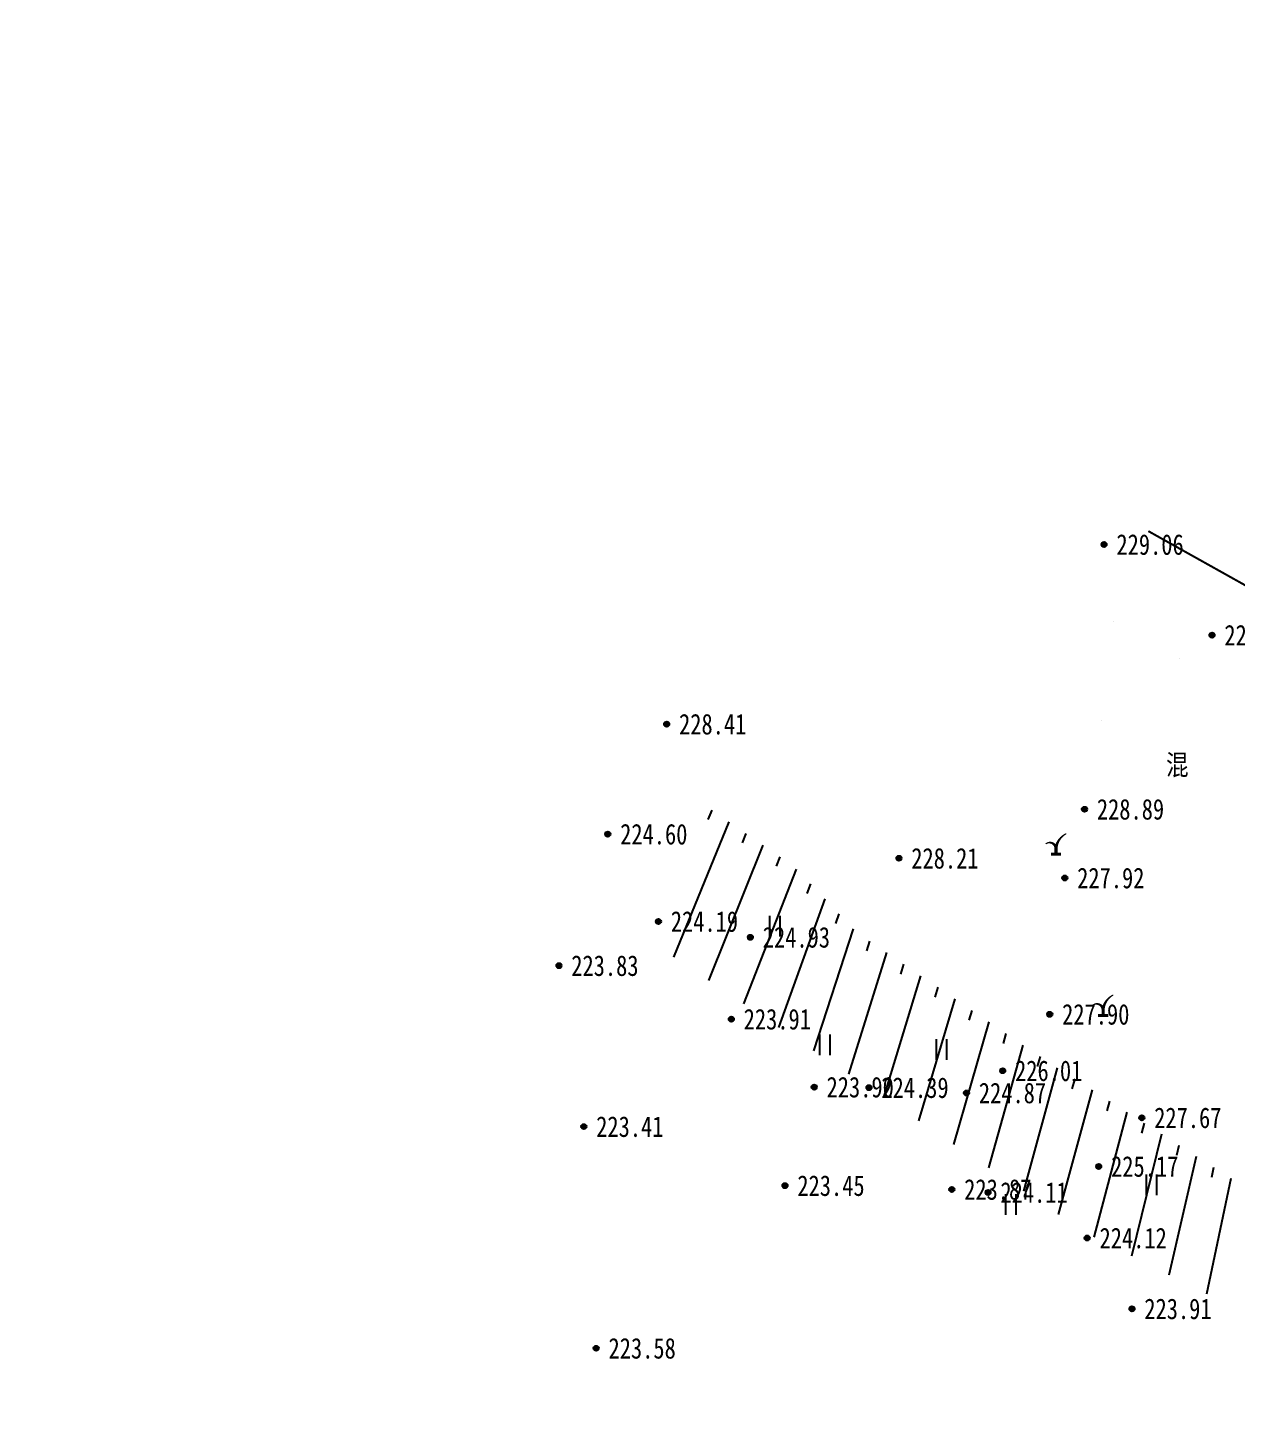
# Model space of a CAD drawing. Header units: millimetres. Extents: x -725 to 2274960, y -506 to 2980382.
# Drawn here: x 560339 to 560397.7, y 2885600.1 to 2885667.4 of the extents above; entities that cross this region are included whole.
import ezdxf
from ezdxf.enums import TextEntityAlignment as Align

# ---------------------------------------------------------------- set-up
doc = ezdxf.new("R2010")
doc.units = ezdxf.units.MM
doc.header["$LTSCALE"] = 1000
doc.linetypes.add('X3', pattern=[5, 4, -1])
doc.linetypes.add('X4', pattern=[1.6, 0, -1.6])
for name, color, linetype in [('assist', 8, 'Continuous'), ('DLSS', 8, 'Continuous'), ('DMTZ', 8, 'Continuous'), ('GCD', 8, 'Continuous'), ('JMD', 8, 'Continuous'), ('SXSS', 5, 'Continuous'), ('YHJ_剖面_梁板', 4, 'Continuous'), ('ZBTZ', 8, 'Continuous')]:
    doc.layers.add(name, color=color, linetype=linetype)
doc.styles.add('等线体', font='simhei.ttf')
doc.styles.add('细等线体', font='', dxfattribs={"width": 0.8})
doc.styles.get('细等线体').set_extended_font_data('FZXiDengXian-Z06S')
doc.linetypes.add('10421', pattern='A,2,[150,AAA.SHX,S=0.5,R=0,X=0,Y=0.5],1e-11', length=2)
doc.linetypes.add('1161', pattern='A,0,[149,AAA.SHX,S=0.15,R=0,X=0,Y=0],-1.6', length=1.6)

# ---------------------------------------------------------------- blocks, each defined once
blk = doc.blocks.new('gc123')
at = {"flags": 128}
for points in [[(1, 2, 0.1, 0.3, 0.253002), (0, 0.56, 0.15, 0.15, 0)], [(0, 0.56, 0.3, 0.1, 0.588194), (-1, 1, 0.05, 0.1, 0)]]:
    blk.add_lwpolyline(points, format="xyseb", dxfattribs=at)
at = {"linetype": 'Continuous', "const_width": 0.3}
blk.add_lwpolyline([(-0.5, 0), (0.5, 0)], dxfattribs=at)
at = {"linetype": 'Continuous', "const_width": 0.3, "flags": 128}
blk.add_lwpolyline([(0, 0.56), (0, 0)], dxfattribs=at)
blk = doc.blocks.new('gc121')
for p, q in [((-0.5, 0), (-0.5, 2)), ((0.5, 0), (0.5, 2))]:
    blk.add_line(p, q)
blk = doc.blocks.new('gc200')
h = blk.add_hatch(color=256)
edge = h.paths.add_edge_path()
edge.add_arc((0, 0), 0.25, 0, 360)
blk.add_circle((0, 0), 0.25)

msp = doc.modelspace()

# ---------------------------------------------------------------- linework, layer by layer
at = {"layer": 'assist', "linetype": 'Continuous', "const_width": 0.00000222, "flags": 128}
msp.add_lwpolyline([(560371.3757, 2885629.963), (560376.1613, 2885626.6797), (560379.2263, 2885623.4611), (560388.399, 2885617.2501), (560400.2141, 2885609.7102), (560407.8671, 2885604.4093), (560407.2737, 2885600.2982), (560390.3839, 2885608.8465), (560368.6341, 2885623.395)], close=True, dxfattribs=at)
msp.add_lwpolyline([(560371.3757, 2885629.963), (560376.1613, 2885626.6797), (560379.2263, 2885623.4611), (560388.399, 2885617.2501), (560400.2141, 2885609.7102), (560407.8671, 2885604.4093), (560407.2737, 2885600.2982), (560390.3839, 2885608.8465), (560368.6341, 2885623.395)], close=True, dxfattribs=at)
at = {"layer": 'DLSS', "linetype": 'X3', "flags": 128}
for points, const_width, elevation in [([(560393.3869, 2885642.9402), (560398.7433, 2885639.9456), (560403.9188, 2885637.3497), (560412.158, 2885633.289)], 0.1, 222.9198), ([(560393.3869, 2885642.9402), (560398.7433, 2885639.9456), (560403.9188, 2885637.3497), (560412.158, 2885633.289)], 0.1, 222.9198), ([(560602.7051, 2885498.5574), (560587.9401, 2885503.5184), (560577.2169, 2885507.2568), (560567.1558, 2885512.0239), (560553.8781, 2885519.2211), (560538.0305, 2885531.2246), (560524.6792, 2885542.6793), (560513.0957, 2885552.6893), (560495.4796, 2885568.2188), (560484.0251, 2885577.9468), (560458.6705, 2885596.5553), (560431.8988, 2885614.212), (560412.7416, 2885627.4434), (560396.9685, 2885635.5986), (560390.6671, 2885639.1491)], 0.0001, 222.1495)]:
    msp.add_lwpolyline(points, dxfattribs=dict(at, const_width=const_width, elevation=elevation))
at = {"layer": 'DLSS', "color": 4, "const_width": 0.0001, "elevation": 222.1495, "flags": 128}
msp.add_lwpolyline([(560602.7051, 2885498.5574), (560587.9401, 2885503.5184), (560577.2169, 2885507.2568), (560567.1558, 2885512.0239), (560553.8781, 2885519.2211), (560538.0305, 2885531.2246), (560524.6792, 2885542.6793), (560513.0957, 2885552.6893), (560495.4796, 2885568.2188), (560484.0251, 2885577.9468), (560458.6705, 2885596.5553), (560431.8988, 2885614.212), (560412.7416, 2885627.4434), (560396.9685, 2885635.5986), (560390.6671, 2885639.1491)], dxfattribs=at)
at = {"layer": 'DMTZ', "linetype": 'Continuous'}
for p, q in [((560372.2002, 2885629.3973, 221.3898), (560372.0092, 2885628.9352, 221.3898)), ((560372.2002, 2885629.3973, 221.3898), (560372.0092, 2885628.9352, 221.3898)), ((560373.0248, 2885628.8315, 221.3898), (560370.3326, 2885622.2589, 221.3898)), ((560373.0248, 2885628.8315, 221.3898), (560370.3326, 2885622.2589, 221.3898)), ((560374.674, 2885627.7001, 221.3898), (560372.0311, 2885621.1227, 221.3898)), ((560374.674, 2885627.7001, 221.3898), (560372.0311, 2885621.1227, 221.3898)), ((560373.8494, 2885628.2658, 221.3898), (560373.6615, 2885627.8025, 221.3898)), ((560373.8494, 2885628.2658, 221.3898), (560373.6615, 2885627.8025, 221.3898)), ((560375.4986, 2885627.1343, 221.3898), (560375.3137, 2885626.6698, 221.3898)), ((560375.4986, 2885627.1343, 221.3898), (560375.3137, 2885626.6698, 221.3898)), ((560376.2967, 2885626.5375, 221.3898), (560373.7296, 2885619.9866, 221.3898)), ((560376.2967, 2885626.5375, 221.3898), (560373.7296, 2885619.9866, 221.3898)), ((560376.9863, 2885625.8133, 221.3898), (560376.8102, 2885625.3454, 221.3898)), ((560376.9863, 2885625.8133, 221.3898), (560376.8102, 2885625.3454, 221.3898)), ((560377.6759, 2885625.0892, 221.3898), (560375.4282, 2885618.8504, 221.3898)), ((560377.6759, 2885625.0892, 221.3898), (560375.4282, 2885618.8504, 221.3898)), ((560378.3655, 2885624.365, 221.3898), (560378.2032, 2885623.8921, 221.3898)), ((560378.3655, 2885624.365, 221.3898), (560378.2032, 2885623.8921, 221.3898)), ((560379.0551, 2885623.6408, 221.3898), (560377.1267, 2885617.7143, 221.3898)), ((560379.0551, 2885623.6408, 221.3898), (560377.1267, 2885617.7143, 221.3898)), ((560379.8488, 2885623.0395, 221.3898), (560379.6974, 2885622.563, 221.3898)), ((560379.8488, 2885623.0395, 221.3898), (560379.6974, 2885622.563, 221.3898)), ((560380.6769, 2885622.4789, 221.3898), (560378.8252, 2885616.5781, 221.3898)), ((560380.6769, 2885622.4789, 221.3898), (560378.8252, 2885616.5781, 221.3898)), ((560381.5049, 2885621.9182, 221.3898), (560381.3569, 2885621.4406, 221.3898)), ((560381.5049, 2885621.9182, 221.3898), (560381.3569, 2885621.4406, 221.3898)), ((560382.333, 2885621.3575, 221.3898), (560380.5237, 2885615.442, 221.3898)), ((560382.333, 2885621.3575, 221.3898), (560380.5237, 2885615.442, 221.3898)), ((560383.161, 2885620.7969, 221.3898), (560383.0165, 2885620.3182, 221.3898)), ((560383.161, 2885620.7969, 221.3898), (560383.0165, 2885620.3182, 221.3898)), ((560383.989, 2885620.2362, 221.3898), (560382.2222, 2885614.3058, 221.3898)), ((560383.989, 2885620.2362, 221.3898), (560382.2222, 2885614.3058, 221.3898)), ((560384.8171, 2885619.6755, 221.3898), (560384.676, 2885619.1958, 221.3898)), ((560384.8171, 2885619.6755, 221.3898), (560384.676, 2885619.1958, 221.3898)), ((560385.6451, 2885619.1148, 221.3898), (560383.9208, 2885613.1697, 221.3898)), ((560385.6451, 2885619.1148, 221.3898), (560383.9208, 2885613.1697, 221.3898)), ((560386.4731, 2885618.5542, 221.3898), (560386.3356, 2885618.0735, 221.3898)), ((560386.4731, 2885618.5542, 221.3898), (560386.3356, 2885618.0735, 221.3898)), ((560387.3012, 2885617.9935, 221.3898), (560385.6193, 2885612.0335, 221.3898)), ((560387.3012, 2885617.9935, 221.3898), (560385.6193, 2885612.0335, 221.3898)), ((560388.9673, 2885616.8875, 221.3898), (560387.3178, 2885610.8974, 221.3898)), ((560388.9673, 2885616.8875, 221.3898), (560387.3178, 2885610.8974, 221.3898)), ((560388.1292, 2885617.4328, 221.3898), (560387.9952, 2885616.9511, 221.3898)), ((560388.1292, 2885617.4328, 221.3898), (560387.9952, 2885616.9511, 221.3898)), ((560389.8103, 2885616.3495, 221.3898), (560389.6786, 2885615.8672, 221.3898)), ((560389.8103, 2885616.3495, 221.3898), (560389.6786, 2885615.8672, 221.3898)), ((560390.6533, 2885615.8116, 221.3898), (560389.0163, 2885609.7612, 221.3898)), ((560390.6533, 2885615.8116, 221.3898), (560389.0163, 2885609.7612, 221.3898)), ((560391.4962, 2885615.2736, 221.3898), (560391.3667, 2885614.7907, 221.3898)), ((560391.4962, 2885615.2736, 221.3898), (560391.3667, 2885614.7907, 221.3898)), ((560392.3392, 2885614.7357, 221.3898), (560390.7392, 2885608.6666, 221.3898)), ((560392.3392, 2885614.7357, 221.3898), (560390.7392, 2885608.6666, 221.3898)), ((560393.1822, 2885614.1977, 221.3898), (560393.0584, 2885613.7133, 221.3898)), ((560393.1822, 2885614.1977, 221.3898), (560393.0584, 2885613.7133, 221.3898)), ((560394.0252, 2885613.6597, 221.3898), (560392.5624, 2885607.7439, 221.3898)), ((560394.0252, 2885613.6597, 221.3898), (560392.5624, 2885607.7439, 221.3898)), ((560394.8681, 2885613.1218, 221.3898), (560394.752, 2885612.6355, 221.3898)), ((560394.8681, 2885613.1218, 221.3898), (560394.752, 2885612.6355, 221.3898)), ((560395.7111, 2885612.5838, 221.3898), (560394.3857, 2885606.8211, 221.3898)), ((560395.7111, 2885612.5838, 221.3898), (560394.3857, 2885606.8211, 221.3898)), ((560397.3971, 2885611.5079, 221.3898), (560396.2089, 2885605.8983, 221.3898)), ((560397.3971, 2885611.5079, 221.3898), (560396.2089, 2885605.8983, 221.3898)), ((560396.5541, 2885612.0459, 221.3898), (560396.4462, 2885611.5577, 221.3898)), ((560396.5541, 2885612.0459, 221.3898), (560396.4462, 2885611.5577, 221.3898))]:
    msp.add_line(p, q, dxfattribs=at)
at = {"layer": 'DMTZ', "linetype": '10421', "elevation": 222.7383, "flags": 128}
msp.add_lwpolyline([(560400.7328, 2885622.07, 0.00000222, 0.00000222, 0), (560398.3013, 2885624.6301, 0.00000222, 0.00000222, 0), (560395.3984, 2885626.8153, 0.00000222, 0.00000222, 0), (560391.7759, 2885628.9428, 0.00000222, 0.00000222, 0), (560389.2984, 2885630.5712, 0.00000222, 0.00000222, 0)], format="xyseb", dxfattribs=at)
msp.add_lwpolyline([(560400.7328, 2885622.07, 0.00000222, 0.00000222, 0), (560398.3013, 2885624.6301, 0.00000222, 0.00000222, 0), (560395.3984, 2885626.8153, 0.00000222, 0.00000222, 0), (560391.7759, 2885628.9428, 0.00000222, 0.00000222, 0), (560389.2984, 2885630.5712, 0.00000222, 0.00000222, 0)], format="xyseb", dxfattribs=at)
at = {"layer": 'DMTZ', "linetype": 'Continuous', "const_width": 0.00000222, "elevation": 221.3898}
msp.add_lwpolyline([(560371.3757, 2885629.963), (560376.1613, 2885626.6797), (560379.2263, 2885623.4611), (560388.399, 2885617.2501), (560400.2141, 2885609.7102), (560407.8671, 2885604.4093)], dxfattribs=at)
msp.add_lwpolyline([(560371.3757, 2885629.963), (560376.1613, 2885626.6797), (560379.2263, 2885623.4611), (560388.399, 2885617.2501), (560400.2141, 2885609.7102), (560407.8671, 2885604.4093)], dxfattribs=at)
at = {"layer": 'DMTZ', "linetype": 'X4', "const_width": 0.00000222, "elevation": 221.3898}
msp.add_lwpolyline([(560368.6341, 2885623.395), (560390.3839, 2885608.8465), (560407.2737, 2885600.2982)], dxfattribs=at)
msp.add_lwpolyline([(560368.6341, 2885623.395), (560390.3839, 2885608.8465), (560407.2737, 2885600.2982)], dxfattribs=at)
at = {"layer": 'JMD', "linetype": 'Continuous', "const_width": 0.00000223, "elevation": 226.1851, "flags": 128}
msp.add_lwpolyline([(560392.2933, 2885635.7757), (560399.5803, 2885631.1302), (560397.4443, 2885627.5116), (560390.0066, 2885631.9017)], close=True, dxfattribs=at)
msp.add_lwpolyline([(560392.2933, 2885635.7757), (560399.5803, 2885631.1302), (560397.4443, 2885627.5116), (560390.0066, 2885631.9017)], close=True, dxfattribs=at)
at = {"layer": 'SXSS', "linetype": 'Continuous', "elevation": 217.1504, "flags": 128}
msp.add_lwpolyline([(560399.5264, 2885602.5159, 0.00000222, 0.00000222, 0), (560397.4825, 2885604.2126, 0.00000222, 0.00000222, 0), (560394.8991, 2885604.6876, 0.00000222, 0.00000222, 0), (560392.3484, 2885605.2422, 0.00000222, 0.00000222, 0), (560389.5601, 2885606.934, 0.00000222, 0.00000222, 0), (560387.4337, 2885608.0882, 0.00000222, 0.00000222, 0), (560384.0712, 2885610.7191, 0.00000222, 0.00000222, 0), (560379.8724, 2885613.7703, 0.00000222, 0.00000222, 0), (560376.511, 2885616.4758, 0.00000222, 0.00000222, 0), (560373.997, 2885618.2571, 0.00000222, 0.00000222, 0), (560371.3025, 2885620.7024, 0.00000222, 0.00000222, 0), (560368.2516, 2885622.9664, 0.00000222, 0.00000222, 0)], format="xyseb", dxfattribs=at)
msp.add_lwpolyline([(560399.5264, 2885602.5159, 0.00000222, 0.00000222, 0), (560397.4825, 2885604.2126, 0.00000222, 0.00000222, 0), (560394.8991, 2885604.6876, 0.00000222, 0.00000222, 0), (560392.3484, 2885605.2422, 0.00000222, 0.00000222, 0), (560389.5601, 2885606.934, 0.00000222, 0.00000222, 0), (560387.4337, 2885608.0882, 0.00000222, 0.00000222, 0), (560384.0712, 2885610.7191, 0.00000222, 0.00000222, 0), (560379.8724, 2885613.7703, 0.00000222, 0.00000222, 0), (560376.511, 2885616.4758, 0.00000222, 0.00000222, 0), (560373.997, 2885618.2571, 0.00000222, 0.00000222, 0), (560371.3025, 2885620.7024, 0.00000222, 0.00000222, 0), (560368.2516, 2885622.9664, 0.00000222, 0.00000222, 0)], format="xyseb", dxfattribs=at)
at = {"layer": 'YHJ_剖面_梁板'}
msp.add_circle((589254.9496, 2837256.879), 143124.932, dxfattribs=at)
at = {"layer": 'ZBTZ', "linetype": '1161', "elevation": 222.6535, "flags": 128}
msp.add_lwpolyline([(560388.4728, 2885630.5038, 0.00000222, 0.00000222, 0), (560384.3416, 2885623.415, 0.00000222, 0.00000222, 0), (560387.8288, 2885619.0314, 0.00000222, 0.00000222, 0), (560396.9663, 2885612.2335, 0.00000222, 0.00000222, 0), (560404.6635, 2885607.3008, 0.00000222, 0.00000222, 0), (560408.7427, 2885604.726, 0.00000222, 0.00000222, 0), (560412.4437, 2885612.939, 0.00000222, 0.00000222, 0), (560410.1232, 2885615.0389, 0.00000222, 0.00000222, 0), (560391.8239, 2885627.284, 0.00000222, 0.00000222, 0), (560388.4728, 2885630.5038, 0.00000222, 0.00000222, 0)], format="xyseb", dxfattribs=at)
msp.add_lwpolyline([(560388.4728, 2885630.5038, 0.00000222, 0.00000222, 0), (560384.3416, 2885623.415, 0.00000222, 0.00000222, 0), (560387.8288, 2885619.0314, 0.00000222, 0.00000222, 0), (560396.9663, 2885612.2335, 0.00000222, 0.00000222, 0), (560404.6635, 2885607.3008, 0.00000222, 0.00000222, 0), (560408.7427, 2885604.726, 0.00000222, 0.00000222, 0), (560412.4437, 2885612.939, 0.00000222, 0.00000222, 0), (560410.1232, 2885615.0389, 0.00000222, 0.00000222, 0), (560391.8239, 2885627.284, 0.00000222, 0.00000222, 0), (560388.4728, 2885630.5038, 0.00000222, 0.00000222, 0)], format="xyseb", dxfattribs=at)

# ---------------------------------------------------------------- block references
at = {"layer": 'GCD', "linetype": 'Continuous'}
ref = msp.add_blockref('gc200', (560391.238, 2885642.292, 229.061), dxfattribs=dict(at, xscale=0.5, yscale=0.5, zscale=0.5))
ref.add_attrib('height', '229.06', dxfattribs={"linetype": 'Continuous', "height": 1, "style": '等线体', "width": 0.8}).set_placement((560391.838, 2885642.292, 229.061), align=Align.MIDDLE_LEFT)
ref = msp.add_blockref('gc200', (560391.238, 2885642.292, 229.061), dxfattribs=dict(at, xscale=0.5, yscale=0.5, zscale=0.5))
ref.add_attrib('height', '229.06', dxfattribs={"linetype": 'Continuous', "height": 1, "style": '等线体', "width": 0.8}).set_placement((560391.838, 2885642.292, 229.061), align=Align.MIDDLE_LEFT)
ref = msp.add_blockref('gc200', (560396.477, 2885637.891, 229.12), dxfattribs=dict(at, xscale=0.5, yscale=0.5, zscale=0.5))
ref.add_attrib('height', '229.12', dxfattribs={"linetype": 'Continuous', "height": 1, "style": '等线体', "width": 0.8}).set_placement((560397.077, 2885637.891, 229.12), align=Align.MIDDLE_LEFT)
ref = msp.add_blockref('gc200', (560396.477, 2885637.891, 229.12), dxfattribs=dict(at, xscale=0.5, yscale=0.5, zscale=0.5))
ref.add_attrib('height', '229.12', dxfattribs={"linetype": 'Continuous', "height": 1, "style": '等线体', "width": 0.8}).set_placement((560397.077, 2885637.891, 229.12), align=Align.MIDDLE_LEFT)
ref = msp.add_blockref('gc200', (560370.004, 2885633.571, 228.414), dxfattribs=dict(at, xscale=0.5, yscale=0.5, zscale=0.5))
ref.add_attrib('height', '228.41', dxfattribs={"linetype": 'Continuous', "height": 1, "style": '等线体', "width": 0.8}).set_placement((560370.604, 2885633.571, 228.414), align=Align.MIDDLE_LEFT)
ref = msp.add_blockref('gc200', (560370.004, 2885633.571, 228.414), dxfattribs=dict(at, xscale=0.5, yscale=0.5, zscale=0.5))
ref.add_attrib('height', '228.41', dxfattribs={"linetype": 'Continuous', "height": 1, "style": '等线体', "width": 0.8}).set_placement((560370.604, 2885633.571, 228.414), align=Align.MIDDLE_LEFT)
ref = msp.add_blockref('gc200', (560390.288, 2885629.439, 228.885), dxfattribs=dict(at, xscale=0.5, yscale=0.5, zscale=0.5))
ref.add_attrib('height', '228.89', dxfattribs={"linetype": 'Continuous', "height": 1, "style": '等线体', "width": 0.8}).set_placement((560390.888, 2885629.439, 228.885), align=Align.MIDDLE_LEFT)
ref = msp.add_blockref('gc200', (560390.288, 2885629.439, 228.885), dxfattribs=dict(at, xscale=0.5, yscale=0.5, zscale=0.5))
ref.add_attrib('height', '228.89', dxfattribs={"linetype": 'Continuous', "height": 1, "style": '等线体', "width": 0.8}).set_placement((560390.888, 2885629.439, 228.885), align=Align.MIDDLE_LEFT)
ref = msp.add_blockref('gc200', (560367.145, 2885628.231, 224.599), dxfattribs=dict(at, xscale=0.5, yscale=0.5, zscale=0.5))
ref.add_attrib('height', '224.60', dxfattribs={"linetype": 'Continuous', "height": 1, "style": '等线体', "width": 0.8}).set_placement((560367.745, 2885628.231, 224.599), align=Align.MIDDLE_LEFT)
ref = msp.add_blockref('gc200', (560367.145, 2885628.231, 224.599), dxfattribs=dict(at, xscale=0.5, yscale=0.5, zscale=0.5))
ref.add_attrib('height', '224.60', dxfattribs={"linetype": 'Continuous', "height": 1, "style": '等线体', "width": 0.8}).set_placement((560367.745, 2885628.231, 224.599), align=Align.MIDDLE_LEFT)
ref = msp.add_blockref('gc200', (560381.278, 2885627.059, 228.205), dxfattribs=dict(at, xscale=0.5, yscale=0.5, zscale=0.5))
ref.add_attrib('height', '228.21', dxfattribs={"linetype": 'Continuous', "height": 1, "style": '等线体', "width": 0.8}).set_placement((560381.878, 2885627.059, 228.205), align=Align.MIDDLE_LEFT)
ref = msp.add_blockref('gc200', (560381.278, 2885627.059, 228.205), dxfattribs=dict(at, xscale=0.5, yscale=0.5, zscale=0.5))
ref.add_attrib('height', '228.21', dxfattribs={"linetype": 'Continuous', "height": 1, "style": '等线体', "width": 0.8}).set_placement((560381.878, 2885627.059, 228.205), align=Align.MIDDLE_LEFT)
ref = msp.add_blockref('gc200', (560389.332, 2885626.103, 227.919), dxfattribs=dict(at, xscale=0.5, yscale=0.5, zscale=0.5))
ref.add_attrib('height', '227.92', dxfattribs={"linetype": 'Continuous', "height": 1, "style": '等线体', "width": 0.8}).set_placement((560389.932, 2885626.103, 227.919), align=Align.MIDDLE_LEFT)
ref = msp.add_blockref('gc200', (560389.332, 2885626.103, 227.919), dxfattribs=dict(at, xscale=0.5, yscale=0.5, zscale=0.5))
ref.add_attrib('height', '227.92', dxfattribs={"linetype": 'Continuous', "height": 1, "style": '等线体', "width": 0.8}).set_placement((560389.932, 2885626.103, 227.919), align=Align.MIDDLE_LEFT)
ref = msp.add_blockref('gc200', (560369.604, 2885623.99, 224.188), dxfattribs=dict(at, xscale=0.5, yscale=0.5, zscale=0.5))
ref.add_attrib('height', '224.19', dxfattribs={"linetype": 'Continuous', "height": 1, "style": '等线体', "width": 0.8}).set_placement((560370.204, 2885623.99, 224.188), align=Align.MIDDLE_LEFT)
ref = msp.add_blockref('gc200', (560369.604, 2885623.99, 224.188), dxfattribs=dict(at, xscale=0.5, yscale=0.5, zscale=0.5))
ref.add_attrib('height', '224.19', dxfattribs={"linetype": 'Continuous', "height": 1, "style": '等线体', "width": 0.8}).set_placement((560370.204, 2885623.99, 224.188), align=Align.MIDDLE_LEFT)
ref = msp.add_blockref('gc200', (560374.068, 2885623.223, 224.93), dxfattribs=dict(at, xscale=0.5, yscale=0.5, zscale=0.5))
ref.add_attrib('height', '224.93', dxfattribs={"linetype": 'Continuous', "height": 1, "style": '等线体', "width": 0.8}).set_placement((560374.668, 2885623.223, 224.93), align=Align.MIDDLE_LEFT)
ref = msp.add_blockref('gc200', (560374.068, 2885623.223, 224.93), dxfattribs=dict(at, xscale=0.5, yscale=0.5, zscale=0.5))
ref.add_attrib('height', '224.93', dxfattribs={"linetype": 'Continuous', "height": 1, "style": '等线体', "width": 0.8}).set_placement((560374.668, 2885623.223, 224.93), align=Align.MIDDLE_LEFT)
ref = msp.add_blockref('gc200', (560364.772, 2885621.847, 223.834), dxfattribs=dict(at, xscale=0.5, yscale=0.5, zscale=0.5))
ref.add_attrib('height', '223.83', dxfattribs={"linetype": 'Continuous', "height": 1, "style": '等线体', "width": 0.8}).set_placement((560365.372, 2885621.847, 223.834), align=Align.MIDDLE_LEFT)
ref = msp.add_blockref('gc200', (560364.772, 2885621.847, 223.834), dxfattribs=dict(at, xscale=0.5, yscale=0.5, zscale=0.5))
ref.add_attrib('height', '223.83', dxfattribs={"linetype": 'Continuous', "height": 1, "style": '等线体', "width": 0.8}).set_placement((560365.372, 2885621.847, 223.834), align=Align.MIDDLE_LEFT)
ref = msp.add_blockref('gc200', (560373.141, 2885619.248, 223.907), dxfattribs=dict(at, xscale=0.5, yscale=0.5, zscale=0.5))
ref.add_attrib('height', '223.91', dxfattribs={"linetype": 'Continuous', "height": 1, "style": '等线体', "width": 0.8}).set_placement((560373.741, 2885619.248, 223.907), align=Align.MIDDLE_LEFT)
ref = msp.add_blockref('gc200', (560373.141, 2885619.248, 223.907), dxfattribs=dict(at, xscale=0.5, yscale=0.5, zscale=0.5))
ref.add_attrib('height', '223.91', dxfattribs={"linetype": 'Continuous', "height": 1, "style": '等线体', "width": 0.8}).set_placement((560373.741, 2885619.248, 223.907), align=Align.MIDDLE_LEFT)
ref = msp.add_blockref('gc200', (560388.602, 2885619.485, 227.901), dxfattribs=dict(at, xscale=0.5, yscale=0.5, zscale=0.5))
ref.add_attrib('height', '227.90', dxfattribs={"linetype": 'Continuous', "height": 1, "style": '等线体', "width": 0.8}).set_placement((560389.202, 2885619.485, 227.901), align=Align.MIDDLE_LEFT)
ref = msp.add_blockref('gc200', (560388.602, 2885619.485, 227.901), dxfattribs=dict(at, xscale=0.5, yscale=0.5, zscale=0.5))
ref.add_attrib('height', '227.90', dxfattribs={"linetype": 'Continuous', "height": 1, "style": '等线体', "width": 0.8}).set_placement((560389.202, 2885619.485, 227.901), align=Align.MIDDLE_LEFT)
ref = msp.add_blockref('gc200', (560386.317, 2885616.744, 226.011), dxfattribs=dict(at, xscale=0.5, yscale=0.5, zscale=0.5))
ref.add_attrib('height', '226.01', dxfattribs={"linetype": 'Continuous', "height": 1, "style": '等线体', "width": 0.8}).set_placement((560386.917, 2885616.744, 226.011), align=Align.MIDDLE_LEFT)
ref = msp.add_blockref('gc200', (560386.317, 2885616.744, 226.011), dxfattribs=dict(at, xscale=0.5, yscale=0.5, zscale=0.5))
ref.add_attrib('height', '226.01', dxfattribs={"linetype": 'Continuous', "height": 1, "style": '等线体', "width": 0.8}).set_placement((560386.917, 2885616.744, 226.011), align=Align.MIDDLE_LEFT)
ref = msp.add_blockref('gc200', (560377.165, 2885615.95, 223.904), dxfattribs=dict(at, xscale=0.5, yscale=0.5, zscale=0.5))
ref.add_attrib('height', '223.90', dxfattribs={"linetype": 'Continuous', "height": 1, "style": '等线体', "width": 0.8}).set_placement((560377.765, 2885615.95, 223.904), align=Align.MIDDLE_LEFT)
ref = msp.add_blockref('gc200', (560377.165, 2885615.95, 223.904), dxfattribs=dict(at, xscale=0.5, yscale=0.5, zscale=0.5))
ref.add_attrib('height', '223.90', dxfattribs={"linetype": 'Continuous', "height": 1, "style": '等线体', "width": 0.8}).set_placement((560377.765, 2885615.95, 223.904), align=Align.MIDDLE_LEFT)
ref = msp.add_blockref('gc200', (560379.826, 2885615.924, 224.394), dxfattribs=dict(at, xscale=0.5, yscale=0.5, zscale=0.5))
ref.add_attrib('height', '224.39', dxfattribs={"linetype": 'Continuous', "height": 1, "style": '等线体', "width": 0.8}).set_placement((560380.426, 2885615.924, 224.394), align=Align.MIDDLE_LEFT)
ref = msp.add_blockref('gc200', (560379.826, 2885615.924, 224.394), dxfattribs=dict(at, xscale=0.5, yscale=0.5, zscale=0.5))
ref.add_attrib('height', '224.39', dxfattribs={"linetype": 'Continuous', "height": 1, "style": '等线体', "width": 0.8}).set_placement((560380.426, 2885615.924, 224.394), align=Align.MIDDLE_LEFT)
ref = msp.add_blockref('gc200', (560384.558, 2885615.666, 224.87), dxfattribs=dict(at, xscale=0.5, yscale=0.5, zscale=0.5))
ref.add_attrib('height', '224.87', dxfattribs={"linetype": 'Continuous', "height": 1, "style": '等线体', "width": 0.8}).set_placement((560385.158, 2885615.666, 224.87), align=Align.MIDDLE_LEFT)
ref = msp.add_blockref('gc200', (560384.558, 2885615.666, 224.87), dxfattribs=dict(at, xscale=0.5, yscale=0.5, zscale=0.5))
ref.add_attrib('height', '224.87', dxfattribs={"linetype": 'Continuous', "height": 1, "style": '等线体', "width": 0.8}).set_placement((560385.158, 2885615.666, 224.87), align=Align.MIDDLE_LEFT)
ref = msp.add_blockref('gc200', (560393.071, 2885614.461, 227.674), dxfattribs=dict(at, xscale=0.5, yscale=0.5, zscale=0.5))
ref.add_attrib('height', '227.67', dxfattribs={"linetype": 'Continuous', "height": 1, "style": '等线体', "width": 0.8}).set_placement((560393.671, 2885614.461, 227.674), align=Align.MIDDLE_LEFT)
ref = msp.add_blockref('gc200', (560393.071, 2885614.461, 227.674), dxfattribs=dict(at, xscale=0.5, yscale=0.5, zscale=0.5))
ref.add_attrib('height', '227.67', dxfattribs={"linetype": 'Continuous', "height": 1, "style": '等线体', "width": 0.8}).set_placement((560393.671, 2885614.461, 227.674), align=Align.MIDDLE_LEFT)
ref = msp.add_blockref('gc200', (560365.982, 2885614.033, 223.406), dxfattribs=dict(at, xscale=0.5, yscale=0.5, zscale=0.5))
ref.add_attrib('height', '223.41', dxfattribs={"linetype": 'Continuous', "height": 1, "style": '等线体', "width": 0.8}).set_placement((560366.582, 2885614.033, 223.406), align=Align.MIDDLE_LEFT)
ref = msp.add_blockref('gc200', (560365.982, 2885614.033, 223.406), dxfattribs=dict(at, xscale=0.5, yscale=0.5, zscale=0.5))
ref.add_attrib('height', '223.41', dxfattribs={"linetype": 'Continuous', "height": 1, "style": '等线体', "width": 0.8}).set_placement((560366.582, 2885614.033, 223.406), align=Align.MIDDLE_LEFT)
ref = msp.add_blockref('gc200', (560390.978, 2885612.099, 225.169), dxfattribs=dict(at, xscale=0.5, yscale=0.5, zscale=0.5))
ref.add_attrib('height', '225.17', dxfattribs={"linetype": 'Continuous', "height": 1, "style": '等线体', "width": 0.8}).set_placement((560391.578, 2885612.099, 225.169), align=Align.MIDDLE_LEFT)
ref = msp.add_blockref('gc200', (560390.978, 2885612.099, 225.169), dxfattribs=dict(at, xscale=0.5, yscale=0.5, zscale=0.5))
ref.add_attrib('height', '225.17', dxfattribs={"linetype": 'Continuous', "height": 1, "style": '等线体', "width": 0.8}).set_placement((560391.578, 2885612.099, 225.169), align=Align.MIDDLE_LEFT)
ref = msp.add_blockref('gc200', (560375.748, 2885611.167, 223.451), dxfattribs=dict(at, xscale=0.5, yscale=0.5, zscale=0.5))
ref.add_attrib('height', '223.45', dxfattribs={"linetype": 'Continuous', "height": 1, "style": '等线体', "width": 0.8}).set_placement((560376.348, 2885611.167, 223.451), align=Align.MIDDLE_LEFT)
ref = msp.add_blockref('gc200', (560375.748, 2885611.167, 223.451), dxfattribs=dict(at, xscale=0.5, yscale=0.5, zscale=0.5))
ref.add_attrib('height', '223.45', dxfattribs={"linetype": 'Continuous', "height": 1, "style": '等线体', "width": 0.8}).set_placement((560376.348, 2885611.167, 223.451), align=Align.MIDDLE_LEFT)
ref = msp.add_blockref('gc200', (560383.846, 2885610.982, 223.872), dxfattribs=dict(at, xscale=0.5, yscale=0.5, zscale=0.5))
ref.add_attrib('height', '223.87', dxfattribs={"linetype": 'Continuous', "height": 1, "style": '等线体', "width": 0.8}).set_placement((560384.446, 2885610.982, 223.872), align=Align.MIDDLE_LEFT)
ref = msp.add_blockref('gc200', (560383.846, 2885610.982, 223.872), dxfattribs=dict(at, xscale=0.5, yscale=0.5, zscale=0.5))
ref.add_attrib('height', '223.87', dxfattribs={"linetype": 'Continuous', "height": 1, "style": '等线体', "width": 0.8}).set_placement((560384.446, 2885610.982, 223.872), align=Align.MIDDLE_LEFT)
ref = msp.add_blockref('gc200', (560385.606, 2885610.835, 224.108), dxfattribs=dict(at, xscale=0.5, yscale=0.5, zscale=0.5))
ref.add_attrib('height', '224.11', dxfattribs={"linetype": 'Continuous', "height": 1, "style": '等线体', "width": 0.8}).set_placement((560386.206, 2885610.835, 224.108), align=Align.MIDDLE_LEFT)
ref = msp.add_blockref('gc200', (560385.606, 2885610.835, 224.108), dxfattribs=dict(at, xscale=0.5, yscale=0.5, zscale=0.5))
ref.add_attrib('height', '224.11', dxfattribs={"linetype": 'Continuous', "height": 1, "style": '等线体', "width": 0.8}).set_placement((560386.206, 2885610.835, 224.108), align=Align.MIDDLE_LEFT)
ref = msp.add_blockref('gc200', (560390.417, 2885608.623, 224.117), dxfattribs=dict(at, xscale=0.5, yscale=0.5, zscale=0.5))
ref.add_attrib('height', '224.12', dxfattribs={"linetype": 'Continuous', "height": 1, "style": '等线体', "width": 0.8}).set_placement((560391.017, 2885608.623, 224.117), align=Align.MIDDLE_LEFT)
ref = msp.add_blockref('gc200', (560390.417, 2885608.623, 224.117), dxfattribs=dict(at, xscale=0.5, yscale=0.5, zscale=0.5))
ref.add_attrib('height', '224.12', dxfattribs={"linetype": 'Continuous', "height": 1, "style": '等线体', "width": 0.8}).set_placement((560391.017, 2885608.623, 224.117), align=Align.MIDDLE_LEFT)
ref = msp.add_blockref('gc200', (560392.592, 2885605.187, 223.907), dxfattribs=dict(at, xscale=0.5, yscale=0.5, zscale=0.5))
ref.add_attrib('height', '223.91', dxfattribs={"linetype": 'Continuous', "height": 1, "style": '等线体', "width": 0.8}).set_placement((560393.192, 2885605.187, 223.907), align=Align.MIDDLE_LEFT)
ref = msp.add_blockref('gc200', (560392.592, 2885605.187, 223.907), dxfattribs=dict(at, xscale=0.5, yscale=0.5, zscale=0.5))
ref.add_attrib('height', '223.91', dxfattribs={"linetype": 'Continuous', "height": 1, "style": '等线体', "width": 0.8}).set_placement((560393.192, 2885605.187, 223.907), align=Align.MIDDLE_LEFT)
ref = msp.add_blockref('gc200', (560366.58, 2885603.272, 223.579), dxfattribs=dict(at, xscale=0.5, yscale=0.5, zscale=0.5))
ref.add_attrib('height', '223.58', dxfattribs={"linetype": 'Continuous', "height": 1, "style": '等线体', "width": 0.8}).set_placement((560367.18, 2885603.272, 223.579), align=Align.MIDDLE_LEFT)
ref = msp.add_blockref('gc200', (560366.58, 2885603.272, 223.579), dxfattribs=dict(at, xscale=0.5, yscale=0.5, zscale=0.5))
ref.add_attrib('height', '223.58', dxfattribs={"linetype": 'Continuous', "height": 1, "style": '等线体', "width": 0.8}).set_placement((560367.18, 2885603.272, 223.579), align=Align.MIDDLE_LEFT)
at = {"layer": 'ZBTZ', "linetype": 'Continuous', "xscale": 0.5, "yscale": 0.5}
for name, p in [('gc123', (560388.9031, 2885627.2571, 221.3415)), ('gc123', (560388.9031, 2885627.2571, 221.3415)), ('gc121', (560375.2631, 2885623.262, 221.3898)), ('gc121', (560375.2631, 2885623.262, 221.3898)), ('gc123', (560391.1879, 2885619.4268, 221.3415)), ('gc123', (560391.1879, 2885619.4268, 221.3415)), ('gc121', (560377.691, 2885617.504, 221.3898)), ('gc121', (560377.691, 2885617.504, 221.3898)), ('gc121', (560383.3556, 2885617.271, 221.3898)), ('gc121', (560383.3556, 2885617.271, 221.3898)), ('gc121', (560393.5437, 2885610.7018, 221.3898)), ('gc121', (560393.5437, 2885610.7018, 221.3898)), ('gc121', (560386.715, 2885609.7497, 221.3898)), ('gc121', (560386.715, 2885609.7497, 221.3898))]:
    msp.add_blockref(name, p, dxfattribs=at)

# ---------------------------------------------------------------- texts
at = {"layer": 'JMD', "linetype": 'Continuous', "style": '细等线体', "width": 0.8}
msp.add_text('混', height=1, dxfattribs=at).set_placement((560394.7893, 2885631.6055, 226.1851), align=Align.MIDDLE)
msp.add_text('混', height=1, dxfattribs=at).set_placement((560394.7893, 2885631.6055, 226.1851), align=Align.MIDDLE)

doc.saveas('drawing.dxf')
